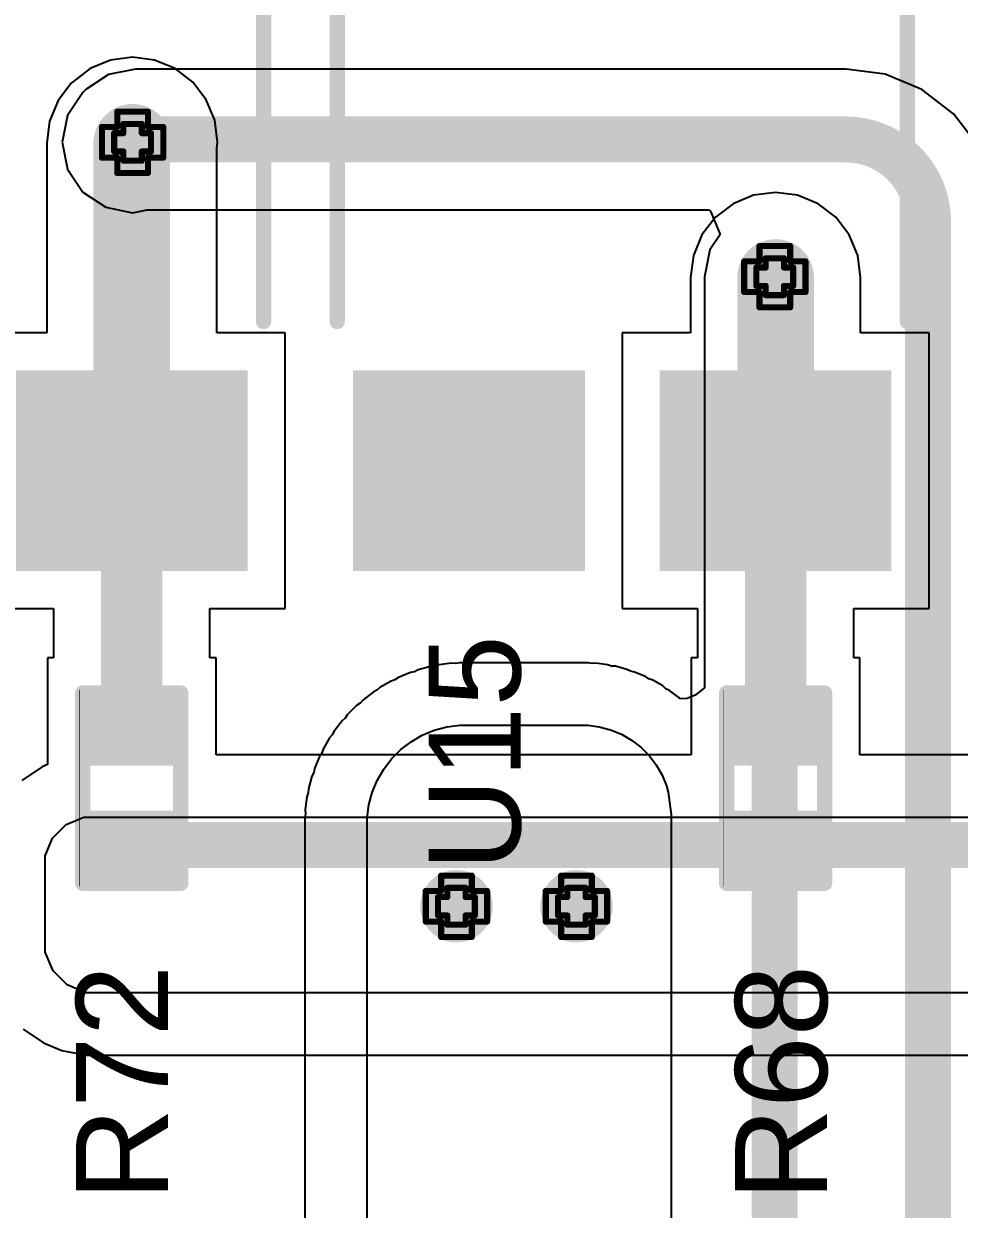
# Model space of a CAD drawing. Header units: inches. Extents: x -3 to 195, y 0 to 199.
# Drawn here: x 0.153 to 0.4581, y 3.4572 to 3.8437 of the extents above; entities that cross this region are included whole.
import ezdxf

# ---------------------------------------------------------------- set-up
doc = ezdxf.new("R2010")
doc.units = ezdxf.units.IN
doc.header["$MEASUREMENT"] = 0
for name, color, linetype in [('Bottom Layer', 5, 'Continuous'), ('Drill Drawing', 1, 'Continuous'), ('Top Layer', 1, 'Continuous'), ('Top Overlay', 2, 'Continuous'), ('Top Paste', 8, 'Continuous'), ('Top Solder', 216, 'Continuous'), ('Via Holes', 16, 'Continuous')]:
    doc.layers.add(name, color=color, linetype=linetype)
doc.styles.add('Arial', font='', dxfattribs={"height": 0.2})
doc.styles.get('Arial').set_extended_font_data('Arial')

# ---------------------------------------------------------------- blocks, each defined once
blk = doc.blocks.new('SFH617A_2X009T_10')
at = {"layer": 'Top Layer'}
blk.add_hatch(color=1, dxfattribs=at).paths.add_polyline_path([(0.15768, 0.08504), (0.21752, 0.08504), (0.21752, 0.01496), (0.15768, 0.01496)])
at = {"layer": 'Top Paste'}
blk.add_hatch(color=8, dxfattribs=at).paths.add_polyline_path([(0.15768, 0.08504), (0.21752, 0.08504), (0.21752, 0.01496), (0.15768, 0.01496)])
at = {"layer": 'Top Solder'}
blk.add_hatch(color=216, dxfattribs=at).paths.add_polyline_path([(0.15492, 0.08779), (0.22028, 0.08779), (0.22028, 0.0122), (0.15492, 0.0122)])
at = {"layer": 'Top Overlay'}
blk.add_lwpolyline([(0.139, 0.093, 0.005, 0.005, 0), (-0.125, 0.093, 0.005, 0.005, 0)], format="xyseb", dxfattribs=at)
blk.add_lwpolyline([(0.13775, 0.093, 0.0025, 0.0025, 1), (0.14025, 0.093, 0.0025, 0.0025, 1)], format="xyseb", close=True, dxfattribs=at)
blk = doc.blocks.new('SFH617A_2X009T_11')
at = {"layer": 'Top Layer'}
for points in [[(0.15768, 0.08504), (0.21752, 0.08504), (0.21752, 0.01496), (0.15768, 0.01496)], [(0.15768, -0.01496), (0.21752, -0.01496), (0.21752, -0.08504), (0.15768, -0.08504)]]:
    blk.add_hatch(color=1, dxfattribs=at).paths.add_polyline_path(points)
at = {"layer": 'Top Paste'}
for points in [[(0.15768, 0.08504), (0.21752, 0.08504), (0.21752, 0.01496), (0.15768, 0.01496)], [(0.15768, -0.01496), (0.21752, -0.01496), (0.21752, -0.08504), (0.15768, -0.08504)]]:
    blk.add_hatch(color=8, dxfattribs=at).paths.add_polyline_path(points)
at = {"layer": 'Top Solder'}
for points in [[(0.15492, 0.08779), (0.22028, 0.08779), (0.22028, 0.0122), (0.15492, 0.0122)], [(0.15492, -0.01221), (0.22028, -0.01221), (0.22028, -0.0878), (0.15492, -0.0878)]]:
    blk.add_hatch(color=216, dxfattribs=at).paths.add_polyline_path(points)
at = {"layer": 'Top Overlay'}
for points in [[(-0.125, 0.093, 0.005, 0.005, 0), (0.139, 0.093, 0.005, 0.005, 0)], [(0.139, -0.093, 0.005, 0.005, 0), (-0.125, -0.093, 0.005, 0.005, 0)]]:
    blk.add_lwpolyline(points, format="xyseb", dxfattribs=at)
for points in [[(0.13775, 0.093, 0.0025, 0.0025, 1), (0.14025, 0.093, 0.0025, 0.0025, 1)], [(0.13775, -0.093, 0.0025, 0.0025, 1), (0.14025, -0.093, 0.0025, 0.0025, 1)]]:
    blk.add_lwpolyline(points, format="xyseb", close=True, dxfattribs=at)
blk = doc.blocks.new('R___0402_42')
at = {"layer": 'Top Layer'}
for points in [[(-0.0275, -0.0125), (-0.0275, 0.0125), (-0.0095, 0.0125), (-0.0095, -0.0125)], [(0.0095, -0.0125), (0.0095, 0.0125), (0.0275, 0.0125), (0.0275, -0.0125)]]:
    blk.add_hatch(color=1, dxfattribs=at).paths.add_polyline_path(points)
at = {"layer": 'Top Paste'}
for points in [[(-0.0275, -0.0125), (-0.0275, 0.0125), (-0.0095, 0.0125), (-0.0095, -0.0125)], [(0.0095, -0.0125), (0.0095, 0.0125), (0.0275, 0.0125), (0.0275, -0.0125)]]:
    blk.add_hatch(color=8, dxfattribs=at).paths.add_polyline_path(points)
at = {"layer": 'Top Solder'}
for points in [[(-0.02967, -0.01467), (-0.02967, 0.01467), (-0.00733, 0.01467), (-0.00733, -0.01467)], [(0.00733, -0.01467), (0.00733, 0.01467), (0.02967, 0.01467), (0.02967, -0.01467)]]:
    blk.add_hatch(color=216, dxfattribs=at).paths.add_polyline_path(points)
at = {"layer": 'Top Overlay'}
for points in [[(-0.031, -0.016, 0.005, 0.005, 0), (-0.031, 0.016, 0.005, 0.005, 0)], [(0.031, 0.016, 0.005, 0.005, 0), (-0.031, 0.016, 0.005, 0.005, 0)], [(0.031, -0.016, 0.005, 0.005, 0), (0.031, 0.016, 0.005, 0.005, 0)], [(0.031, -0.016, 0.005, 0.005, 0), (-0.031, -0.016, 0.005, 0.005, 0)], [(0.032, -0.017, 0.000127, 0.000127, 0), (-0.032, -0.017, 0.000127, 0.000127, 0)]]:
    blk.add_lwpolyline(points, format="xyseb", dxfattribs=at)
for points in [[(-0.03225, 0.016, 0.0025, 0.0025, 1), (-0.02975, 0.016, 0.0025, 0.0025, 1)], [(-0.03225, 0.016, 0.0025, 0.0025, 1), (-0.02975, 0.016, 0.0025, 0.0025, 1)], [(0.02975, 0.016, 0.0025, 0.0025, 1), (0.03225, 0.016, 0.0025, 0.0025, 1)], [(0.02975, 0.016, 0.0025, 0.0025, 1), (0.03225, 0.016, 0.0025, 0.0025, 1)], [(-0.03225, -0.016, 0.0025, 0.0025, 1), (-0.02975, -0.016, 0.0025, 0.0025, 1)], [(-0.03225, -0.016, 0.0025, 0.0025, 1), (-0.02975, -0.016, 0.0025, 0.0025, 1)], [(0.02975, -0.016, 0.0025, 0.0025, 1), (0.03225, -0.016, 0.0025, 0.0025, 1)], [(0.02975, -0.016, 0.0025, 0.0025, 1), (0.03225, -0.016, 0.0025, 0.0025, 1)], [(-0.03203, -0.017, 0.0000635, 0.0000635, 1), (-0.03197, -0.017, 0.0000635, 0.0000635, 1)], [(0.03197, -0.017, 0.0000635, 0.0000635, 1), (0.03203, -0.017, 0.0000635, 0.0000635, 1)]]:
    blk.add_lwpolyline(points, format="xyseb", close=True, dxfattribs=at)
blk = doc.blocks.new('R___0402_44')
at = {"layer": 'Top Layer'}
for points in [[(-0.0275, -0.0125), (-0.0275, 0.0125), (-0.0095, 0.0125), (-0.0095, -0.0125)], [(0.0095, -0.0125), (0.0095, 0.0125), (0.0275, 0.0125), (0.0275, -0.0125)]]:
    blk.add_hatch(color=1, dxfattribs=at).paths.add_polyline_path(points)
at = {"layer": 'Top Paste'}
for points in [[(-0.0275, -0.0125), (-0.0275, 0.0125), (-0.0095, 0.0125), (-0.0095, -0.0125)], [(0.0095, -0.0125), (0.0095, 0.0125), (0.0275, 0.0125), (0.0275, -0.0125)]]:
    blk.add_hatch(color=8, dxfattribs=at).paths.add_polyline_path(points)
at = {"layer": 'Top Solder'}
for points in [[(-0.02967, -0.01467), (-0.02967, 0.01466), (-0.00733, 0.01466), (-0.00733, -0.01467)], [(0.00734, -0.01467), (0.00734, 0.01466), (0.02967, 0.01466), (0.02967, -0.01467)]]:
    blk.add_hatch(color=216, dxfattribs=at).paths.add_polyline_path(points)
at = {"layer": 'Top Overlay'}
for points in [[(0.031, 0.016, 0.005, 0.005, 0), (-0.031, 0.016, 0.005, 0.005, 0)], [(-0.031, -0.016, 0.005, 0.005, 0), (-0.031, 0.016, 0.005, 0.005, 0)], [(0.031, -0.016, 0.005, 0.005, 0), (0.031, 0.016, 0.005, 0.005, 0)], [(0.031, -0.016, 0.005, 0.005, 0), (-0.031, -0.016, 0.005, 0.005, 0)], [(0.032, -0.017, 0.000127, 0.000127, 0), (-0.032, -0.017, 0.000127, 0.000127, 0)]]:
    blk.add_lwpolyline(points, format="xyseb", dxfattribs=at)
for points in [[(-0.03225, 0.016, 0.0025, 0.0025, 1), (-0.02975, 0.016, 0.0025, 0.0025, 1)], [(-0.03225, 0.016, 0.0025, 0.0025, 1), (-0.02975, 0.016, 0.0025, 0.0025, 1)], [(0.02975, 0.016, 0.0025, 0.0025, 1), (0.03225, 0.016, 0.0025, 0.0025, 1)], [(0.02975, 0.016, 0.0025, 0.0025, 1), (0.03225, 0.016, 0.0025, 0.0025, 1)], [(-0.03225, -0.016, 0.0025, 0.0025, 1), (-0.02975, -0.016, 0.0025, 0.0025, 1)], [(-0.03225, -0.016, 0.0025, 0.0025, 1), (-0.02975, -0.016, 0.0025, 0.0025, 1)], [(0.02975, -0.016, 0.0025, 0.0025, 1), (0.03225, -0.016, 0.0025, 0.0025, 1)], [(0.02975, -0.016, 0.0025, 0.0025, 1), (0.03225, -0.016, 0.0025, 0.0025, 1)], [(-0.03203, -0.017, 0.0000635, 0.0000635, 1), (-0.03197, -0.017, 0.0000635, 0.0000635, 1)], [(0.03197, -0.017, 0.0000635, 0.0000635, 1), (0.03203, -0.017, 0.0000635, 0.0000635, 1)]]:
    blk.add_lwpolyline(points, format="xyseb", close=True, dxfattribs=at)

msp = doc.modelspace()

# ---------------------------------------------------------------- hatches: boundary and pattern name
at = {"layer": 'Bottom Layer'}
h = msp.add_hatch(color=5, dxfattribs=at)
edge = h.paths.add_edge_path()
edge.add_arc((0.18847, 3.805), 0.01181, 0, 360)
h = msp.add_hatch(color=5, dxfattribs=at)
edge = h.paths.add_edge_path()
edge.add_arc((0.39794, 3.7612), 0.01181, 0, 360)
h = msp.add_hatch(color=5, dxfattribs=at)
edge = h.paths.add_edge_path()
edge.add_arc((0.2941, 3.556), 0.01181, 0, 360)
h = msp.add_hatch(color=5, dxfattribs=at)
edge = h.paths.add_edge_path()
edge.add_arc((0.33324, 3.556), 0.01181, 0, 360)
at = {"layer": 'Top Layer'}
h = msp.add_hatch(color=1, dxfattribs=at)
edge = h.paths.add_edge_path()
edge.add_arc((0.18847, 3.805), 0.01181, 0, 360)
h = msp.add_hatch(color=1, dxfattribs=at)
edge = h.paths.add_edge_path()
edge.add_arc((0.39794, 3.7612), 0.01181, 0, 360)
h = msp.add_hatch(color=1, dxfattribs=at)
edge = h.paths.add_edge_path()
edge.add_arc((0.2941, 3.556), 0.01181, 0, 360)
h = msp.add_hatch(color=1, dxfattribs=at)
edge = h.paths.add_edge_path()
edge.add_arc((0.33324, 3.556), 0.01181, 0, 360)
at = {"layer": 'Via Holes'}
h = msp.add_hatch(color=7, dxfattribs=at)
edge = h.paths.add_edge_path()
edge.add_arc((0.18847, 3.805), 0.00591, 0, 360)
h = msp.add_hatch(color=7, dxfattribs=at)
edge = h.paths.add_edge_path()
edge.add_arc((0.39794, 3.7612), 0.00591, 0, 360)
h = msp.add_hatch(color=7, dxfattribs=at)
edge = h.paths.add_edge_path()
edge.add_arc((0.2941, 3.556), 0.00591, 0, 360)
h = msp.add_hatch(color=7, dxfattribs=at)
edge = h.paths.add_edge_path()
edge.add_arc((0.33324, 3.556), 0.00591, 0, 360)

# ---------------------------------------------------------------- linework, layer by layer
at = {"layer": 'Bottom Layer'}
for p, q in [((0.18063, 3.82714), (0.17319, 3.82217)), ((0.18941, 3.82889), (0.18063, 3.82714)), ((0.42104, 3.82889), (0.18941, 3.82889)), ((0.42126, 3.82884), (0.42104, 3.82889)), ((0.43394, 3.82717), (0.42126, 3.82884)), ((0.44595, 3.8222), (0.43394, 3.82717)), ((0.17319, 3.82217), (0.17224, 3.82122)), ((0.45627, 3.81428), (0.44595, 3.8222)), ((0.17224, 3.82122), (0.16727, 3.81378)), ((0.46419, 3.80396), (0.45627, 3.81428)), ((0.16727, 3.81378), (0.16552, 3.805)), ((0.16552, 3.805), (0.16727, 3.79622)), ((0.16727, 3.79622), (0.17224, 3.78878)), ((0.17224, 3.78878), (0.17969, 3.78381)), ((0.17969, 3.78381), (0.18847, 3.78206)), ((0.18847, 3.78206), (0.19322, 3.783)), ((0.19322, 3.783), (0.37656, 3.783)), ((0.37656, 3.783), (0.37694, 3.78259)), ((0.37694, 3.78259), (0.3801, 3.775)), ((0.3801, 3.775), (0.37674, 3.76998)), ((0.37674, 3.76998), (0.375, 3.7612)), ((0.375, 3.7612), (0.375, 3.62722)), ((0.2816, 3.63305), (0.2804, 3.63245)), ((0.28569, 3.63414), (0.2816, 3.63305)), ((0.28703, 3.63423), (0.28569, 3.63414)), ((0.28831, 3.63466), (0.28703, 3.63423)), ((0.2925, 3.63522), (0.28831, 3.63466)), ((0.29384, 3.63513), (0.2925, 3.63522)), ((0.29516, 3.63539), (0.29384, 3.63513)), ((0.29728, 3.63539), (0.29516, 3.63539)), ((0.335, 3.63539), (0.29728, 3.63539)), ((0.29728, 3.63539), (0.29728, 3.63539)), ((0.33691, 3.63539), (0.335, 3.63539)), ((0.33823, 3.63513), (0.33691, 3.63539)), ((0.33957, 3.63522), (0.33823, 3.63513)), ((0.34336, 3.63472), (0.33957, 3.63522)), ((0.34463, 3.63429), (0.34336, 3.63472)), ((0.34597, 3.6342), (0.34463, 3.63429)), ((0.34966, 3.63321), (0.34597, 3.6342)), ((0.35087, 3.63261), (0.34966, 3.63321)), ((0.35219, 3.63235), (0.35087, 3.63261)), ((0.27277, 3.62939), (0.26911, 3.62728)), ((0.27405, 3.62982), (0.27277, 3.62939)), ((0.27517, 3.63057), (0.27405, 3.62982)), ((0.27908, 3.63219), (0.27517, 3.63057)), ((0.2804, 3.63245), (0.27908, 3.63219)), ((0.35572, 3.63089), (0.35219, 3.63235)), ((0.35683, 3.63014), (0.35572, 3.63089)), ((0.35811, 3.62971), (0.35683, 3.63014)), ((0.36142, 3.6278), (0.35811, 3.62971)), ((0.26689, 3.62579), (0.26354, 3.62322)), ((0.2681, 3.62639), (0.26689, 3.62579)), ((0.26911, 3.62728), (0.2681, 3.62639)), ((0.36243, 3.62691), (0.36142, 3.6278)), ((0.36363, 3.62632), (0.36243, 3.62691)), ((0.36666, 3.624), (0.36363, 3.62632)), ((0.37191, 3.62479), (0.36939, 3.62374)), ((0.375, 3.62722), (0.37191, 3.62479)), ((0.26153, 3.62146), (0.25854, 3.61847)), ((0.26265, 3.62221), (0.26153, 3.62146)), ((0.26354, 3.62322), (0.26265, 3.62221)), ((0.367, 3.62362), (0.36666, 3.624)), ((0.36939, 3.62374), (0.367, 3.62362)), ((0.25779, 3.61735), (0.25678, 3.61646)), ((0.25854, 3.61847), (0.25779, 3.61735)), ((0.25678, 3.61646), (0.2542, 3.61311)), ((0.28297, 3.61173), (0.28688, 3.61335)), ((0.28688, 3.61335), (0.29097, 3.61445)), ((0.29097, 3.61445), (0.29516, 3.615)), ((0.29516, 3.615), (0.29728, 3.615)), ((0.29728, 3.615), (0.29728, 3.615)), ((0.29728, 3.615), (0.335, 3.615)), ((0.335, 3.615), (0.33691, 3.615)), ((0.33691, 3.615), (0.3407, 3.6145)), ((0.3407, 3.6145), (0.34438, 3.61351)), ((0.34438, 3.61351), (0.34791, 3.61205)), ((0.25272, 3.61089), (0.25061, 3.60722)), ((0.25361, 3.6119), (0.25272, 3.61089)), ((0.2542, 3.61311), (0.25361, 3.6119)), ((0.27595, 3.60704), (0.27931, 3.60962)), ((0.27931, 3.60962), (0.28297, 3.61173)), ((0.34791, 3.61205), (0.35122, 3.61014)), ((0.35122, 3.61014), (0.35425, 3.60782)), ((0.25017, 3.60595), (0.24943, 3.60483)), ((0.25061, 3.60722), (0.25017, 3.60595)), ((0.27296, 3.60405), (0.27595, 3.60704)), ((0.35425, 3.60782), (0.35695, 3.60512)), ((0.24943, 3.60483), (0.24781, 3.60092)), ((0.27038, 3.60069), (0.27296, 3.60405)), ((0.35695, 3.60512), (0.35928, 3.60209)), ((0.35928, 3.60209), (0.36118, 3.59878)), ((0.24695, 3.5984), (0.24585, 3.59431)), ((0.24754, 3.5996), (0.24695, 3.5984)), ((0.24781, 3.60092), (0.24754, 3.5996)), ((0.26827, 3.59703), (0.27038, 3.60069)), ((0.36118, 3.59878), (0.36265, 3.59525)), ((0.24585, 3.59431), (0.24577, 3.59297)), ((0.26665, 3.59312), (0.26827, 3.59703)), ((0.36265, 3.59525), (0.36319, 3.59321)), ((0.24533, 3.59169), (0.24478, 3.5875)), ((0.24577, 3.59297), (0.24533, 3.59169)), ((0.26555, 3.58903), (0.26665, 3.59312)), ((0.36319, 3.59321), (0.36413, 3.58587)), ((0.24487, 3.58616), (0.24461, 3.58484)), ((0.24478, 3.5875), (0.24487, 3.58616)), ((0.265, 3.58484), (0.26555, 3.58903)), ((0.24461, 3.58484), (0.24461, 3.5)), ((0.265, 3.5), (0.265, 3.58484)), ((0.36413, 3.58587), (0.36413, 3.58587)), ((0.36413, 3.58587), (0.36413, 3.58587)), ((0.36413, 3.58587), (0.36413, 3.58587)), ((0.36413, 3.58587), (0.36413, 2.15534)), ((0.24461, 3.5), (0.24461, 3.357)), ((0.265, 3.357), (0.265, 3.5))]:
    msp.add_line(p, q, dxfattribs=at)
for points in [[(0.18847, 3.805, 0.015, 0.015, 0), (0.18941, 3.80595, 0.015, 0.015, 0)], [(0.18941, 3.80595, 0.015, 0.015, 0), (0.42104, 3.80595, 0.015, 0.015, 0)], [(0.42104, 3.80595, 0.015, 0.015, -0.414214), (0.44794, 3.77905, 0.015, 0.015, 0)], [(0.44794, 3.029, 0.015, 0.015, 0), (0.44794, 3.77905, 0.015, 0.015, 0)], [(0.39794, 2.9688, 0.015, 0.015, 0), (0.39794, 3.7612, 0.015, 0.015, 0)]]:
    msp.add_lwpolyline(points, format="xyseb", dxfattribs=at)
for points in [[(0.18472, 3.805, 0.0075, 0.0075, 1), (0.19222, 3.805, 0.0075, 0.0075, 1)], [(0.18566, 3.80595, 0.0075, 0.0075, 1), (0.19316, 3.80595, 0.0075, 0.0075, 1)], [(0.18566, 3.80595, 0.0075, 0.0075, 1), (0.19316, 3.80595, 0.0075, 0.0075, 1)], [(0.41729, 3.80595, 0.0075, 0.0075, 1), (0.42479, 3.80595, 0.0075, 0.0075, 1)], [(0.41729, 3.80595, 0.0075, 0.0075, 1), (0.42479, 3.80595, 0.0075, 0.0075, 1)], [(0.44419, 3.77905, 0.0075, 0.0075, 1), (0.45169, 3.77905, 0.0075, 0.0075, 1)], [(0.44419, 3.77905, 0.0075, 0.0075, 1), (0.45169, 3.77905, 0.0075, 0.0075, 1)], [(0.39419, 3.7612, 0.0075, 0.0075, 1), (0.40169, 3.7612, 0.0075, 0.0075, 1)]]:
    msp.add_lwpolyline(points, format="xyseb", close=True, dxfattribs=at)
at = {"layer": 'Drill Drawing'}
for points in [[(0.18347, 3.81, 0.002, 0.002, 0), (0.18347, 3.815, 0.002, 0.002, 0)], [(0.18347, 3.815, 0.002, 0.002, 0), (0.19347, 3.815, 0.002, 0.002, 0)], [(0.19347, 3.81, 0.002, 0.002, 0), (0.19347, 3.815, 0.002, 0.002, 0)], [(0.17847, 3.8, 0.002, 0.002, 0), (0.17847, 3.81, 0.002, 0.002, 0)], [(0.17847, 3.81, 0.002, 0.002, 0), (0.18347, 3.81, 0.002, 0.002, 0)], [(0.18547, 3.808, 0.002, 0.002, 0), (0.18547, 3.811, 0.002, 0.002, 0)], [(0.18547, 3.811, 0.002, 0.002, 0), (0.19147, 3.811, 0.002, 0.002, 0)], [(0.19147, 3.808, 0.002, 0.002, 0), (0.19147, 3.811, 0.002, 0.002, 0)], [(0.19347, 3.81, 0.002, 0.002, 0), (0.19847, 3.81, 0.002, 0.002, 0)], [(0.19847, 3.8, 0.002, 0.002, 0), (0.19847, 3.81, 0.002, 0.002, 0)], [(0.18247, 3.802, 0.002, 0.002, 0), (0.18247, 3.808, 0.002, 0.002, 0)], [(0.18247, 3.808, 0.002, 0.002, 0), (0.18547, 3.808, 0.002, 0.002, 0)], [(0.19147, 3.808, 0.002, 0.002, 0), (0.19447, 3.808, 0.002, 0.002, 0)], [(0.19447, 3.802, 0.002, 0.002, 0), (0.19447, 3.808, 0.002, 0.002, 0)], [(0.18247, 3.802, 0.002, 0.002, 0), (0.18547, 3.802, 0.002, 0.002, 0)], [(0.18547, 3.799, 0.002, 0.002, 0), (0.18547, 3.802, 0.002, 0.002, 0)], [(0.19147, 3.802, 0.002, 0.002, 0), (0.19447, 3.802, 0.002, 0.002, 0)], [(0.19147, 3.799, 0.002, 0.002, 0), (0.19147, 3.802, 0.002, 0.002, 0)], [(0.17847, 3.8, 0.002, 0.002, 0), (0.18347, 3.8, 0.002, 0.002, 0)], [(0.18347, 3.795, 0.002, 0.002, 0), (0.18347, 3.8, 0.002, 0.002, 0)], [(0.18547, 3.799, 0.002, 0.002, 0), (0.19147, 3.799, 0.002, 0.002, 0)], [(0.19347, 3.8, 0.002, 0.002, 0), (0.19847, 3.8, 0.002, 0.002, 0)], [(0.19347, 3.795, 0.002, 0.002, 0), (0.19347, 3.8, 0.002, 0.002, 0)], [(0.18347, 3.795, 0.002, 0.002, 0), (0.19347, 3.795, 0.002, 0.002, 0)], [(0.39294, 3.7662, 0.002, 0.002, 0), (0.39294, 3.7712, 0.002, 0.002, 0)], [(0.39294, 3.7712, 0.002, 0.002, 0), (0.40294, 3.7712, 0.002, 0.002, 0)], [(0.40294, 3.7662, 0.002, 0.002, 0), (0.40294, 3.7712, 0.002, 0.002, 0)], [(0.39494, 3.7642, 0.002, 0.002, 0), (0.39494, 3.7672, 0.002, 0.002, 0)], [(0.39494, 3.7672, 0.002, 0.002, 0), (0.40094, 3.7672, 0.002, 0.002, 0)], [(0.40094, 3.7642, 0.002, 0.002, 0), (0.40094, 3.7672, 0.002, 0.002, 0)], [(0.38794, 3.7562, 0.002, 0.002, 0), (0.38794, 3.7662, 0.002, 0.002, 0)], [(0.38794, 3.7662, 0.002, 0.002, 0), (0.39294, 3.7662, 0.002, 0.002, 0)], [(0.39194, 3.7582, 0.002, 0.002, 0), (0.39194, 3.7642, 0.002, 0.002, 0)], [(0.39194, 3.7642, 0.002, 0.002, 0), (0.39494, 3.7642, 0.002, 0.002, 0)], [(0.40094, 3.7642, 0.002, 0.002, 0), (0.40394, 3.7642, 0.002, 0.002, 0)], [(0.40294, 3.7662, 0.002, 0.002, 0), (0.40794, 3.7662, 0.002, 0.002, 0)], [(0.40394, 3.7582, 0.002, 0.002, 0), (0.40394, 3.7642, 0.002, 0.002, 0)], [(0.40794, 3.7562, 0.002, 0.002, 0), (0.40794, 3.7662, 0.002, 0.002, 0)], [(0.38794, 3.7562, 0.002, 0.002, 0), (0.39294, 3.7562, 0.002, 0.002, 0)], [(0.39194, 3.7582, 0.002, 0.002, 0), (0.39494, 3.7582, 0.002, 0.002, 0)], [(0.39294, 3.7512, 0.002, 0.002, 0), (0.39294, 3.7562, 0.002, 0.002, 0)], [(0.39494, 3.7552, 0.002, 0.002, 0), (0.39494, 3.7582, 0.002, 0.002, 0)], [(0.39494, 3.7552, 0.002, 0.002, 0), (0.40094, 3.7552, 0.002, 0.002, 0)], [(0.40094, 3.7582, 0.002, 0.002, 0), (0.40394, 3.7582, 0.002, 0.002, 0)], [(0.40094, 3.7552, 0.002, 0.002, 0), (0.40094, 3.7582, 0.002, 0.002, 0)], [(0.40294, 3.7562, 0.002, 0.002, 0), (0.40794, 3.7562, 0.002, 0.002, 0)], [(0.40294, 3.7512, 0.002, 0.002, 0), (0.40294, 3.7562, 0.002, 0.002, 0)], [(0.39294, 3.7512, 0.002, 0.002, 0), (0.40294, 3.7512, 0.002, 0.002, 0)], [(0.2891, 3.561, 0.002, 0.002, 0), (0.2891, 3.566, 0.002, 0.002, 0)], [(0.2891, 3.566, 0.002, 0.002, 0), (0.2991, 3.566, 0.002, 0.002, 0)], [(0.2991, 3.561, 0.002, 0.002, 0), (0.2991, 3.566, 0.002, 0.002, 0)], [(0.32824, 3.561, 0.002, 0.002, 0), (0.32824, 3.566, 0.002, 0.002, 0)], [(0.32824, 3.566, 0.002, 0.002, 0), (0.33824, 3.566, 0.002, 0.002, 0)], [(0.33824, 3.561, 0.002, 0.002, 0), (0.33824, 3.566, 0.002, 0.002, 0)], [(0.2911, 3.559, 0.002, 0.002, 0), (0.2911, 3.562, 0.002, 0.002, 0)], [(0.2911, 3.562, 0.002, 0.002, 0), (0.2971, 3.562, 0.002, 0.002, 0)], [(0.2971, 3.559, 0.002, 0.002, 0), (0.2971, 3.562, 0.002, 0.002, 0)], [(0.33024, 3.559, 0.002, 0.002, 0), (0.33024, 3.562, 0.002, 0.002, 0)], [(0.33024, 3.562, 0.002, 0.002, 0), (0.33624, 3.562, 0.002, 0.002, 0)], [(0.33624, 3.559, 0.002, 0.002, 0), (0.33624, 3.562, 0.002, 0.002, 0)], [(0.2841, 3.551, 0.002, 0.002, 0), (0.2841, 3.561, 0.002, 0.002, 0)], [(0.2841, 3.561, 0.002, 0.002, 0), (0.2891, 3.561, 0.002, 0.002, 0)], [(0.2881, 3.553, 0.002, 0.002, 0), (0.2881, 3.559, 0.002, 0.002, 0)], [(0.2881, 3.559, 0.002, 0.002, 0), (0.2911, 3.559, 0.002, 0.002, 0)], [(0.2971, 3.559, 0.002, 0.002, 0), (0.3001, 3.559, 0.002, 0.002, 0)], [(0.2991, 3.561, 0.002, 0.002, 0), (0.3041, 3.561, 0.002, 0.002, 0)], [(0.3001, 3.553, 0.002, 0.002, 0), (0.3001, 3.559, 0.002, 0.002, 0)], [(0.3041, 3.551, 0.002, 0.002, 0), (0.3041, 3.561, 0.002, 0.002, 0)], [(0.32324, 3.551, 0.002, 0.002, 0), (0.32324, 3.561, 0.002, 0.002, 0)], [(0.32324, 3.561, 0.002, 0.002, 0), (0.32824, 3.561, 0.002, 0.002, 0)], [(0.32724, 3.553, 0.002, 0.002, 0), (0.32724, 3.559, 0.002, 0.002, 0)], [(0.32724, 3.559, 0.002, 0.002, 0), (0.33024, 3.559, 0.002, 0.002, 0)], [(0.33624, 3.559, 0.002, 0.002, 0), (0.33924, 3.559, 0.002, 0.002, 0)], [(0.33824, 3.561, 0.002, 0.002, 0), (0.34324, 3.561, 0.002, 0.002, 0)], [(0.33924, 3.553, 0.002, 0.002, 0), (0.33924, 3.559, 0.002, 0.002, 0)], [(0.34324, 3.551, 0.002, 0.002, 0), (0.34324, 3.561, 0.002, 0.002, 0)], [(0.2841, 3.551, 0.002, 0.002, 0), (0.2891, 3.551, 0.002, 0.002, 0)], [(0.2881, 3.553, 0.002, 0.002, 0), (0.2911, 3.553, 0.002, 0.002, 0)], [(0.2891, 3.546, 0.002, 0.002, 0), (0.2891, 3.551, 0.002, 0.002, 0)], [(0.2911, 3.55, 0.002, 0.002, 0), (0.2911, 3.553, 0.002, 0.002, 0)], [(0.2971, 3.553, 0.002, 0.002, 0), (0.3001, 3.553, 0.002, 0.002, 0)], [(0.2971, 3.55, 0.002, 0.002, 0), (0.2971, 3.553, 0.002, 0.002, 0)], [(0.2991, 3.551, 0.002, 0.002, 0), (0.3041, 3.551, 0.002, 0.002, 0)], [(0.2991, 3.546, 0.002, 0.002, 0), (0.2991, 3.551, 0.002, 0.002, 0)], [(0.32324, 3.551, 0.002, 0.002, 0), (0.32824, 3.551, 0.002, 0.002, 0)], [(0.32724, 3.553, 0.002, 0.002, 0), (0.33024, 3.553, 0.002, 0.002, 0)], [(0.32824, 3.546, 0.002, 0.002, 0), (0.32824, 3.551, 0.002, 0.002, 0)], [(0.33024, 3.55, 0.002, 0.002, 0), (0.33024, 3.553, 0.002, 0.002, 0)], [(0.33624, 3.553, 0.002, 0.002, 0), (0.33924, 3.553, 0.002, 0.002, 0)], [(0.33624, 3.55, 0.002, 0.002, 0), (0.33624, 3.553, 0.002, 0.002, 0)], [(0.33824, 3.551, 0.002, 0.002, 0), (0.34324, 3.551, 0.002, 0.002, 0)], [(0.33824, 3.546, 0.002, 0.002, 0), (0.33824, 3.551, 0.002, 0.002, 0)], [(0.2911, 3.55, 0.002, 0.002, 0), (0.2971, 3.55, 0.002, 0.002, 0)], [(0.33024, 3.55, 0.002, 0.002, 0), (0.33624, 3.55, 0.002, 0.002, 0)], [(0.2891, 3.546, 0.002, 0.002, 0), (0.2991, 3.546, 0.002, 0.002, 0)], [(0.32824, 3.546, 0.002, 0.002, 0), (0.33824, 3.546, 0.002, 0.002, 0)]]:
    msp.add_lwpolyline(points, format="xyseb", dxfattribs=at)
for points in [[(0.18297, 3.815, 0.001, 0.001, 1), (0.18397, 3.815, 0.001, 0.001, 1)], [(0.18297, 3.815, 0.001, 0.001, 1), (0.18397, 3.815, 0.001, 0.001, 1)], [(0.19297, 3.815, 0.001, 0.001, 1), (0.19397, 3.815, 0.001, 0.001, 1)], [(0.19297, 3.815, 0.001, 0.001, 1), (0.19397, 3.815, 0.001, 0.001, 1)], [(0.17797, 3.81, 0.001, 0.001, 1), (0.17897, 3.81, 0.001, 0.001, 1)], [(0.17797, 3.81, 0.001, 0.001, 1), (0.17897, 3.81, 0.001, 0.001, 1)], [(0.18297, 3.81, 0.001, 0.001, 1), (0.18397, 3.81, 0.001, 0.001, 1)], [(0.18297, 3.81, 0.001, 0.001, 1), (0.18397, 3.81, 0.001, 0.001, 1)], [(0.18497, 3.811, 0.001, 0.001, 1), (0.18597, 3.811, 0.001, 0.001, 1)], [(0.18497, 3.811, 0.001, 0.001, 1), (0.18597, 3.811, 0.001, 0.001, 1)], [(0.19097, 3.811, 0.001, 0.001, 1), (0.19197, 3.811, 0.001, 0.001, 1)], [(0.19097, 3.811, 0.001, 0.001, 1), (0.19197, 3.811, 0.001, 0.001, 1)], [(0.19297, 3.81, 0.001, 0.001, 1), (0.19397, 3.81, 0.001, 0.001, 1)], [(0.19297, 3.81, 0.001, 0.001, 1), (0.19397, 3.81, 0.001, 0.001, 1)], [(0.19797, 3.81, 0.001, 0.001, 1), (0.19897, 3.81, 0.001, 0.001, 1)], [(0.19797, 3.81, 0.001, 0.001, 1), (0.19897, 3.81, 0.001, 0.001, 1)], [(0.18197, 3.808, 0.001, 0.001, 1), (0.18297, 3.808, 0.001, 0.001, 1)], [(0.18197, 3.808, 0.001, 0.001, 1), (0.18297, 3.808, 0.001, 0.001, 1)], [(0.18497, 3.808, 0.001, 0.001, 1), (0.18597, 3.808, 0.001, 0.001, 1)], [(0.18497, 3.808, 0.001, 0.001, 1), (0.18597, 3.808, 0.001, 0.001, 1)], [(0.19097, 3.808, 0.001, 0.001, 1), (0.19197, 3.808, 0.001, 0.001, 1)], [(0.19097, 3.808, 0.001, 0.001, 1), (0.19197, 3.808, 0.001, 0.001, 1)], [(0.19397, 3.808, 0.001, 0.001, 1), (0.19497, 3.808, 0.001, 0.001, 1)], [(0.19397, 3.808, 0.001, 0.001, 1), (0.19497, 3.808, 0.001, 0.001, 1)], [(0.18197, 3.802, 0.001, 0.001, 1), (0.18297, 3.802, 0.001, 0.001, 1)], [(0.18197, 3.802, 0.001, 0.001, 1), (0.18297, 3.802, 0.001, 0.001, 1)], [(0.18497, 3.802, 0.001, 0.001, 1), (0.18597, 3.802, 0.001, 0.001, 1)], [(0.18497, 3.802, 0.001, 0.001, 1), (0.18597, 3.802, 0.001, 0.001, 1)], [(0.19097, 3.802, 0.001, 0.001, 1), (0.19197, 3.802, 0.001, 0.001, 1)], [(0.19097, 3.802, 0.001, 0.001, 1), (0.19197, 3.802, 0.001, 0.001, 1)], [(0.19397, 3.802, 0.001, 0.001, 1), (0.19497, 3.802, 0.001, 0.001, 1)], [(0.19397, 3.802, 0.001, 0.001, 1), (0.19497, 3.802, 0.001, 0.001, 1)], [(0.17797, 3.8, 0.001, 0.001, 1), (0.17897, 3.8, 0.001, 0.001, 1)], [(0.17797, 3.8, 0.001, 0.001, 1), (0.17897, 3.8, 0.001, 0.001, 1)], [(0.18297, 3.8, 0.001, 0.001, 1), (0.18397, 3.8, 0.001, 0.001, 1)], [(0.18297, 3.8, 0.001, 0.001, 1), (0.18397, 3.8, 0.001, 0.001, 1)], [(0.18497, 3.799, 0.001, 0.001, 1), (0.18597, 3.799, 0.001, 0.001, 1)], [(0.18497, 3.799, 0.001, 0.001, 1), (0.18597, 3.799, 0.001, 0.001, 1)], [(0.19097, 3.799, 0.001, 0.001, 1), (0.19197, 3.799, 0.001, 0.001, 1)], [(0.19097, 3.799, 0.001, 0.001, 1), (0.19197, 3.799, 0.001, 0.001, 1)], [(0.19297, 3.8, 0.001, 0.001, 1), (0.19397, 3.8, 0.001, 0.001, 1)], [(0.19297, 3.8, 0.001, 0.001, 1), (0.19397, 3.8, 0.001, 0.001, 1)], [(0.19797, 3.8, 0.001, 0.001, 1), (0.19897, 3.8, 0.001, 0.001, 1)], [(0.19797, 3.8, 0.001, 0.001, 1), (0.19897, 3.8, 0.001, 0.001, 1)], [(0.18297, 3.795, 0.001, 0.001, 1), (0.18397, 3.795, 0.001, 0.001, 1)], [(0.18297, 3.795, 0.001, 0.001, 1), (0.18397, 3.795, 0.001, 0.001, 1)], [(0.19297, 3.795, 0.001, 0.001, 1), (0.19397, 3.795, 0.001, 0.001, 1)], [(0.19297, 3.795, 0.001, 0.001, 1), (0.19397, 3.795, 0.001, 0.001, 1)], [(0.39244, 3.7712, 0.001, 0.001, 1), (0.39344, 3.7712, 0.001, 0.001, 1)], [(0.39244, 3.7712, 0.001, 0.001, 1), (0.39344, 3.7712, 0.001, 0.001, 1)], [(0.40244, 3.7712, 0.001, 0.001, 1), (0.40344, 3.7712, 0.001, 0.001, 1)], [(0.40244, 3.7712, 0.001, 0.001, 1), (0.40344, 3.7712, 0.001, 0.001, 1)], [(0.39444, 3.7672, 0.001, 0.001, 1), (0.39544, 3.7672, 0.001, 0.001, 1)], [(0.39444, 3.7672, 0.001, 0.001, 1), (0.39544, 3.7672, 0.001, 0.001, 1)], [(0.40044, 3.7672, 0.001, 0.001, 1), (0.40144, 3.7672, 0.001, 0.001, 1)], [(0.40044, 3.7672, 0.001, 0.001, 1), (0.40144, 3.7672, 0.001, 0.001, 1)], [(0.38744, 3.7662, 0.001, 0.001, 1), (0.38844, 3.7662, 0.001, 0.001, 1)], [(0.38744, 3.7662, 0.001, 0.001, 1), (0.38844, 3.7662, 0.001, 0.001, 1)], [(0.39144, 3.7642, 0.001, 0.001, 1), (0.39244, 3.7642, 0.001, 0.001, 1)], [(0.39144, 3.7642, 0.001, 0.001, 1), (0.39244, 3.7642, 0.001, 0.001, 1)], [(0.39244, 3.7662, 0.001, 0.001, 1), (0.39344, 3.7662, 0.001, 0.001, 1)], [(0.39244, 3.7662, 0.001, 0.001, 1), (0.39344, 3.7662, 0.001, 0.001, 1)], [(0.39444, 3.7642, 0.001, 0.001, 1), (0.39544, 3.7642, 0.001, 0.001, 1)], [(0.39444, 3.7642, 0.001, 0.001, 1), (0.39544, 3.7642, 0.001, 0.001, 1)], [(0.40044, 3.7642, 0.001, 0.001, 1), (0.40144, 3.7642, 0.001, 0.001, 1)], [(0.40044, 3.7642, 0.001, 0.001, 1), (0.40144, 3.7642, 0.001, 0.001, 1)], [(0.40244, 3.7662, 0.001, 0.001, 1), (0.40344, 3.7662, 0.001, 0.001, 1)], [(0.40244, 3.7662, 0.001, 0.001, 1), (0.40344, 3.7662, 0.001, 0.001, 1)], [(0.40344, 3.7642, 0.001, 0.001, 1), (0.40444, 3.7642, 0.001, 0.001, 1)], [(0.40344, 3.7642, 0.001, 0.001, 1), (0.40444, 3.7642, 0.001, 0.001, 1)], [(0.40744, 3.7662, 0.001, 0.001, 1), (0.40844, 3.7662, 0.001, 0.001, 1)], [(0.40744, 3.7662, 0.001, 0.001, 1), (0.40844, 3.7662, 0.001, 0.001, 1)], [(0.38744, 3.7562, 0.001, 0.001, 1), (0.38844, 3.7562, 0.001, 0.001, 1)], [(0.38744, 3.7562, 0.001, 0.001, 1), (0.38844, 3.7562, 0.001, 0.001, 1)], [(0.39144, 3.7582, 0.001, 0.001, 1), (0.39244, 3.7582, 0.001, 0.001, 1)], [(0.39144, 3.7582, 0.001, 0.001, 1), (0.39244, 3.7582, 0.001, 0.001, 1)], [(0.39244, 3.7562, 0.001, 0.001, 1), (0.39344, 3.7562, 0.001, 0.001, 1)], [(0.39244, 3.7562, 0.001, 0.001, 1), (0.39344, 3.7562, 0.001, 0.001, 1)], [(0.39444, 3.7582, 0.001, 0.001, 1), (0.39544, 3.7582, 0.001, 0.001, 1)], [(0.39444, 3.7582, 0.001, 0.001, 1), (0.39544, 3.7582, 0.001, 0.001, 1)], [(0.39444, 3.7552, 0.001, 0.001, 1), (0.39544, 3.7552, 0.001, 0.001, 1)], [(0.39444, 3.7552, 0.001, 0.001, 1), (0.39544, 3.7552, 0.001, 0.001, 1)], [(0.40044, 3.7582, 0.001, 0.001, 1), (0.40144, 3.7582, 0.001, 0.001, 1)], [(0.40044, 3.7582, 0.001, 0.001, 1), (0.40144, 3.7582, 0.001, 0.001, 1)], [(0.40044, 3.7552, 0.001, 0.001, 1), (0.40144, 3.7552, 0.001, 0.001, 1)], [(0.40044, 3.7552, 0.001, 0.001, 1), (0.40144, 3.7552, 0.001, 0.001, 1)], [(0.40244, 3.7562, 0.001, 0.001, 1), (0.40344, 3.7562, 0.001, 0.001, 1)], [(0.40244, 3.7562, 0.001, 0.001, 1), (0.40344, 3.7562, 0.001, 0.001, 1)], [(0.40344, 3.7582, 0.001, 0.001, 1), (0.40444, 3.7582, 0.001, 0.001, 1)], [(0.40344, 3.7582, 0.001, 0.001, 1), (0.40444, 3.7582, 0.001, 0.001, 1)], [(0.40744, 3.7562, 0.001, 0.001, 1), (0.40844, 3.7562, 0.001, 0.001, 1)], [(0.40744, 3.7562, 0.001, 0.001, 1), (0.40844, 3.7562, 0.001, 0.001, 1)], [(0.39244, 3.7512, 0.001, 0.001, 1), (0.39344, 3.7512, 0.001, 0.001, 1)], [(0.39244, 3.7512, 0.001, 0.001, 1), (0.39344, 3.7512, 0.001, 0.001, 1)], [(0.40244, 3.7512, 0.001, 0.001, 1), (0.40344, 3.7512, 0.001, 0.001, 1)], [(0.40244, 3.7512, 0.001, 0.001, 1), (0.40344, 3.7512, 0.001, 0.001, 1)], [(0.2886, 3.566, 0.001, 0.001, 1), (0.2896, 3.566, 0.001, 0.001, 1)], [(0.2886, 3.566, 0.001, 0.001, 1), (0.2896, 3.566, 0.001, 0.001, 1)], [(0.2986, 3.566, 0.001, 0.001, 1), (0.2996, 3.566, 0.001, 0.001, 1)], [(0.2986, 3.566, 0.001, 0.001, 1), (0.2996, 3.566, 0.001, 0.001, 1)], [(0.32774, 3.566, 0.001, 0.001, 1), (0.32874, 3.566, 0.001, 0.001, 1)], [(0.32774, 3.566, 0.001, 0.001, 1), (0.32874, 3.566, 0.001, 0.001, 1)], [(0.33774, 3.566, 0.001, 0.001, 1), (0.33874, 3.566, 0.001, 0.001, 1)], [(0.33774, 3.566, 0.001, 0.001, 1), (0.33874, 3.566, 0.001, 0.001, 1)], [(0.2906, 3.562, 0.001, 0.001, 1), (0.2916, 3.562, 0.001, 0.001, 1)], [(0.2906, 3.562, 0.001, 0.001, 1), (0.2916, 3.562, 0.001, 0.001, 1)], [(0.2966, 3.562, 0.001, 0.001, 1), (0.2976, 3.562, 0.001, 0.001, 1)], [(0.2966, 3.562, 0.001, 0.001, 1), (0.2976, 3.562, 0.001, 0.001, 1)], [(0.32974, 3.562, 0.001, 0.001, 1), (0.33074, 3.562, 0.001, 0.001, 1)], [(0.32974, 3.562, 0.001, 0.001, 1), (0.33074, 3.562, 0.001, 0.001, 1)], [(0.33574, 3.562, 0.001, 0.001, 1), (0.33674, 3.562, 0.001, 0.001, 1)], [(0.33574, 3.562, 0.001, 0.001, 1), (0.33674, 3.562, 0.001, 0.001, 1)], [(0.2836, 3.561, 0.001, 0.001, 1), (0.2846, 3.561, 0.001, 0.001, 1)], [(0.2836, 3.561, 0.001, 0.001, 1), (0.2846, 3.561, 0.001, 0.001, 1)], [(0.2876, 3.559, 0.001, 0.001, 1), (0.2886, 3.559, 0.001, 0.001, 1)], [(0.2876, 3.559, 0.001, 0.001, 1), (0.2886, 3.559, 0.001, 0.001, 1)], [(0.2886, 3.561, 0.001, 0.001, 1), (0.2896, 3.561, 0.001, 0.001, 1)], [(0.2886, 3.561, 0.001, 0.001, 1), (0.2896, 3.561, 0.001, 0.001, 1)], [(0.2906, 3.559, 0.001, 0.001, 1), (0.2916, 3.559, 0.001, 0.001, 1)], [(0.2906, 3.559, 0.001, 0.001, 1), (0.2916, 3.559, 0.001, 0.001, 1)], [(0.2966, 3.559, 0.001, 0.001, 1), (0.2976, 3.559, 0.001, 0.001, 1)], [(0.2966, 3.559, 0.001, 0.001, 1), (0.2976, 3.559, 0.001, 0.001, 1)], [(0.2986, 3.561, 0.001, 0.001, 1), (0.2996, 3.561, 0.001, 0.001, 1)], [(0.2986, 3.561, 0.001, 0.001, 1), (0.2996, 3.561, 0.001, 0.001, 1)], [(0.2996, 3.559, 0.001, 0.001, 1), (0.3006, 3.559, 0.001, 0.001, 1)], [(0.2996, 3.559, 0.001, 0.001, 1), (0.3006, 3.559, 0.001, 0.001, 1)], [(0.3036, 3.561, 0.001, 0.001, 1), (0.3046, 3.561, 0.001, 0.001, 1)], [(0.3036, 3.561, 0.001, 0.001, 1), (0.3046, 3.561, 0.001, 0.001, 1)], [(0.32274, 3.561, 0.001, 0.001, 1), (0.32374, 3.561, 0.001, 0.001, 1)], [(0.32274, 3.561, 0.001, 0.001, 1), (0.32374, 3.561, 0.001, 0.001, 1)], [(0.32674, 3.559, 0.001, 0.001, 1), (0.32774, 3.559, 0.001, 0.001, 1)], [(0.32674, 3.559, 0.001, 0.001, 1), (0.32774, 3.559, 0.001, 0.001, 1)], [(0.32774, 3.561, 0.001, 0.001, 1), (0.32874, 3.561, 0.001, 0.001, 1)], [(0.32774, 3.561, 0.001, 0.001, 1), (0.32874, 3.561, 0.001, 0.001, 1)], [(0.32974, 3.559, 0.001, 0.001, 1), (0.33074, 3.559, 0.001, 0.001, 1)], [(0.32974, 3.559, 0.001, 0.001, 1), (0.33074, 3.559, 0.001, 0.001, 1)], [(0.33574, 3.559, 0.001, 0.001, 1), (0.33674, 3.559, 0.001, 0.001, 1)], [(0.33574, 3.559, 0.001, 0.001, 1), (0.33674, 3.559, 0.001, 0.001, 1)], [(0.33774, 3.561, 0.001, 0.001, 1), (0.33874, 3.561, 0.001, 0.001, 1)], [(0.33774, 3.561, 0.001, 0.001, 1), (0.33874, 3.561, 0.001, 0.001, 1)], [(0.33874, 3.559, 0.001, 0.001, 1), (0.33974, 3.559, 0.001, 0.001, 1)], [(0.33874, 3.559, 0.001, 0.001, 1), (0.33974, 3.559, 0.001, 0.001, 1)], [(0.34274, 3.561, 0.001, 0.001, 1), (0.34374, 3.561, 0.001, 0.001, 1)], [(0.34274, 3.561, 0.001, 0.001, 1), (0.34374, 3.561, 0.001, 0.001, 1)], [(0.2836, 3.551, 0.001, 0.001, 1), (0.2846, 3.551, 0.001, 0.001, 1)], [(0.2836, 3.551, 0.001, 0.001, 1), (0.2846, 3.551, 0.001, 0.001, 1)], [(0.2876, 3.553, 0.001, 0.001, 1), (0.2886, 3.553, 0.001, 0.001, 1)], [(0.2876, 3.553, 0.001, 0.001, 1), (0.2886, 3.553, 0.001, 0.001, 1)], [(0.2886, 3.551, 0.001, 0.001, 1), (0.2896, 3.551, 0.001, 0.001, 1)], [(0.2886, 3.551, 0.001, 0.001, 1), (0.2896, 3.551, 0.001, 0.001, 1)], [(0.2906, 3.553, 0.001, 0.001, 1), (0.2916, 3.553, 0.001, 0.001, 1)], [(0.2906, 3.553, 0.001, 0.001, 1), (0.2916, 3.553, 0.001, 0.001, 1)], [(0.2966, 3.553, 0.001, 0.001, 1), (0.2976, 3.553, 0.001, 0.001, 1)], [(0.2966, 3.553, 0.001, 0.001, 1), (0.2976, 3.553, 0.001, 0.001, 1)], [(0.2986, 3.551, 0.001, 0.001, 1), (0.2996, 3.551, 0.001, 0.001, 1)], [(0.2986, 3.551, 0.001, 0.001, 1), (0.2996, 3.551, 0.001, 0.001, 1)], [(0.2996, 3.553, 0.001, 0.001, 1), (0.3006, 3.553, 0.001, 0.001, 1)], [(0.2996, 3.553, 0.001, 0.001, 1), (0.3006, 3.553, 0.001, 0.001, 1)], [(0.3036, 3.551, 0.001, 0.001, 1), (0.3046, 3.551, 0.001, 0.001, 1)], [(0.3036, 3.551, 0.001, 0.001, 1), (0.3046, 3.551, 0.001, 0.001, 1)], [(0.32274, 3.551, 0.001, 0.001, 1), (0.32374, 3.551, 0.001, 0.001, 1)], [(0.32274, 3.551, 0.001, 0.001, 1), (0.32374, 3.551, 0.001, 0.001, 1)], [(0.32674, 3.553, 0.001, 0.001, 1), (0.32774, 3.553, 0.001, 0.001, 1)], [(0.32674, 3.553, 0.001, 0.001, 1), (0.32774, 3.553, 0.001, 0.001, 1)], [(0.32774, 3.551, 0.001, 0.001, 1), (0.32874, 3.551, 0.001, 0.001, 1)], [(0.32774, 3.551, 0.001, 0.001, 1), (0.32874, 3.551, 0.001, 0.001, 1)], [(0.32974, 3.553, 0.001, 0.001, 1), (0.33074, 3.553, 0.001, 0.001, 1)], [(0.32974, 3.553, 0.001, 0.001, 1), (0.33074, 3.553, 0.001, 0.001, 1)], [(0.33574, 3.553, 0.001, 0.001, 1), (0.33674, 3.553, 0.001, 0.001, 1)], [(0.33574, 3.553, 0.001, 0.001, 1), (0.33674, 3.553, 0.001, 0.001, 1)], [(0.33774, 3.551, 0.001, 0.001, 1), (0.33874, 3.551, 0.001, 0.001, 1)], [(0.33774, 3.551, 0.001, 0.001, 1), (0.33874, 3.551, 0.001, 0.001, 1)], [(0.33874, 3.553, 0.001, 0.001, 1), (0.33974, 3.553, 0.001, 0.001, 1)], [(0.33874, 3.553, 0.001, 0.001, 1), (0.33974, 3.553, 0.001, 0.001, 1)], [(0.34274, 3.551, 0.001, 0.001, 1), (0.34374, 3.551, 0.001, 0.001, 1)], [(0.34274, 3.551, 0.001, 0.001, 1), (0.34374, 3.551, 0.001, 0.001, 1)], [(0.2906, 3.55, 0.001, 0.001, 1), (0.2916, 3.55, 0.001, 0.001, 1)], [(0.2906, 3.55, 0.001, 0.001, 1), (0.2916, 3.55, 0.001, 0.001, 1)], [(0.2966, 3.55, 0.001, 0.001, 1), (0.2976, 3.55, 0.001, 0.001, 1)], [(0.2966, 3.55, 0.001, 0.001, 1), (0.2976, 3.55, 0.001, 0.001, 1)], [(0.32974, 3.55, 0.001, 0.001, 1), (0.33074, 3.55, 0.001, 0.001, 1)], [(0.32974, 3.55, 0.001, 0.001, 1), (0.33074, 3.55, 0.001, 0.001, 1)], [(0.33574, 3.55, 0.001, 0.001, 1), (0.33674, 3.55, 0.001, 0.001, 1)], [(0.33574, 3.55, 0.001, 0.001, 1), (0.33674, 3.55, 0.001, 0.001, 1)], [(0.2886, 3.546, 0.001, 0.001, 1), (0.2896, 3.546, 0.001, 0.001, 1)], [(0.2886, 3.546, 0.001, 0.001, 1), (0.2896, 3.546, 0.001, 0.001, 1)], [(0.2986, 3.546, 0.001, 0.001, 1), (0.2996, 3.546, 0.001, 0.001, 1)], [(0.2986, 3.546, 0.001, 0.001, 1), (0.2996, 3.546, 0.001, 0.001, 1)], [(0.32774, 3.546, 0.001, 0.001, 1), (0.32874, 3.546, 0.001, 0.001, 1)], [(0.32774, 3.546, 0.001, 0.001, 1), (0.32874, 3.546, 0.001, 0.001, 1)], [(0.33774, 3.546, 0.001, 0.001, 1), (0.33874, 3.546, 0.001, 0.001, 1)], [(0.33774, 3.546, 0.001, 0.001, 1), (0.33874, 3.546, 0.001, 0.001, 1)]]:
    msp.add_lwpolyline(points, format="xyseb", close=True, dxfattribs=at)
at = {"layer": 'Top Layer'}
for p, q in [((0.18129, 3.83179), (0.1746, 3.82902)), ((0.18847, 3.83274), (0.18129, 3.83179)), ((0.19564, 3.83179), (0.18847, 3.83274)), ((0.20233, 3.82902), (0.19564, 3.83179)), ((0.1746, 3.82902), (0.16885, 3.82461)), ((0.20808, 3.82461), (0.20233, 3.82902)), ((0.16859, 3.82435), (0.16418, 3.8186)), ((0.16885, 3.82461), (0.16859, 3.82435)), ((0.21249, 3.81887), (0.20808, 3.82461)), ((0.16418, 3.8186), (0.16141, 3.81191)), ((0.21526, 3.81218), (0.21249, 3.81887)), ((0.16141, 3.81191), (0.16046, 3.80474)), ((0.2162, 3.805), (0.21526, 3.81218)), ((0.16046, 3.80474), (0.16046, 3.74292)), ((0.21594, 3.80299), (0.2162, 3.805)), ((0.21594, 3.74292), (0.21594, 3.80299)), ((0.39102, 3.78773), (0.38433, 3.78495)), ((0.3982, 3.78867), (0.39102, 3.78773)), ((0.40538, 3.78773), (0.3982, 3.78867)), ((0.41207, 3.78495), (0.40538, 3.78773)), ((0.38433, 3.78495), (0.37859, 3.78055)), ((0.41781, 3.78055), (0.41207, 3.78495)), ((0.37859, 3.78055), (0.37418, 3.7748)), ((0.42222, 3.7748), (0.41781, 3.78055)), ((0.37418, 3.7748), (0.37141, 3.76811)), ((0.42499, 3.76811), (0.42222, 3.7748)), ((0.37141, 3.76811), (0.37046, 3.76093)), ((0.42594, 3.76093), (0.42499, 3.76811)), ((0.37046, 3.76093), (0.37046, 3.74292)), ((0.42594, 3.74292), (0.42594, 3.76093)), ((0.16046, 3.74292), (0.13816, 3.74292)), ((0.23824, 3.74292), (0.21594, 3.74292)), ((0.23824, 3.65308), (0.23824, 3.74292)), ((0.37046, 3.74292), (0.34816, 3.74292)), ((0.34816, 3.74292), (0.34816, 3.65308)), ((0.44824, 3.74292), (0.42594, 3.74292)), ((0.44824, 3.65308), (0.44824, 3.74292)), ((0.13816, 3.65308), (0.16271, 3.65308)), ((0.16271, 3.65308), (0.16271, 3.637)), ((0.21369, 3.637), (0.21369, 3.65308)), ((0.21369, 3.65308), (0.23824, 3.65308)), ((0.34816, 3.65308), (0.37271, 3.65308)), ((0.37271, 3.65308), (0.37271, 3.637)), ((0.42369, 3.637), (0.42369, 3.65308)), ((0.42369, 3.65308), (0.44824, 3.65308)), ((0.16271, 3.637), (0.1607, 3.637)), ((0.1607, 3.637), (0.1607, 3.60215)), ((0.2157, 3.637), (0.21369, 3.637)), ((0.2157, 3.60539), (0.2157, 3.637)), ((0.37271, 3.637), (0.3707, 3.637)), ((0.3707, 3.637), (0.3707, 3.60539)), ((0.4257, 3.637), (0.42369, 3.637)), ((0.4257, 3.60539), (0.4257, 3.637)), ((0.1607, 3.60215), (0.159, 3.60145)), ((0.3707, 3.60539), (0.2157, 3.60539)), ((0.57797, 3.60539), (0.4257, 3.60539)), ((0.159, 3.60145), (0.15239, 3.59703)), ((0.16239, 3.57819), (0.16681, 3.58261)), ((0.16681, 3.58261), (0.17258, 3.585)), ((0.17258, 3.585), (1.63277, 3.585)), ((0.16, 3.57242), (0.16239, 3.57819)), ((0.16, 3.54434), (0.16, 3.57242)), ((0.16, 3.54105), (0.16, 3.54434)), ((0.16251, 3.53498), (0.16, 3.54105)), ((0.16716, 3.53034), (0.16251, 3.53498)), ((0.17323, 3.52782), (0.16716, 3.53034)), ((0.17652, 3.52782), (0.17323, 3.52782)), ((0.68541, 3.52782), (0.17652, 3.52782)), ((0.15274, 3.51592), (0.15936, 3.5115)), ((0.15936, 3.5115), (0.16543, 3.50898)), ((0.16543, 3.50898), (0.16543, 3.50898)), ((0.16543, 3.50898), (0.16543, 3.50898)), ((0.16543, 3.50898), (0.16991, 3.50809)), ((0.16991, 3.50809), (0.17323, 3.50743)), ((0.17323, 3.50743), (0.17323, 3.50743)), ((0.17323, 3.50743), (0.17323, 3.50743)), ((0.17323, 3.50743), (0.17652, 3.50743)), ((0.17652, 3.50743), (0.68541, 3.50743))]:
    msp.add_line(p, q, dxfattribs=at)
for points in [[(0.1882, 3.80474, 0.025, 0.025, 0), (0.18847, 3.805, 0.025, 0.025, 0)], [(0.1882, 3.698, 0.025, 0.025, 0), (0.1882, 3.80474, 0.025, 0.025, 0)], [(0.3982, 3.698, 0.025, 0.025, 0), (0.3982, 3.76093, 0.025, 0.025, 0)], [(0.1882, 3.61587, 0.02, 0.02, 0), (0.1882, 3.698, 0.02, 0.02, 0)], [(0.3982, 3.61909, 0.02, 0.02, 0), (0.3982, 3.698, 0.02, 0.02, 0)], [(0.1876, 3.5754, 0.015, 0.015, 0), (0.1882, 3.576, 0.015, 0.015, 0)], [(0.1882, 3.576, 0.015, 0.015, 0), (0.60547, 3.576, 0.015, 0.015, 0)]]:
    msp.add_lwpolyline(points, format="xyseb", dxfattribs=at)
for points in [[(0.18195, 3.80474, 0.0125, 0.0125, 1), (0.19445, 3.80474, 0.0125, 0.0125, 1)], [(0.18195, 3.80474, 0.0125, 0.0125, 1), (0.19445, 3.80474, 0.0125, 0.0125, 1)], [(0.18222, 3.805, 0.0125, 0.0125, 1), (0.19472, 3.805, 0.0125, 0.0125, 1)], [(0.39195, 3.76093, 0.0125, 0.0125, 1), (0.40445, 3.76093, 0.0125, 0.0125, 1)], [(0.18195, 3.698, 0.0125, 0.0125, 1), (0.19445, 3.698, 0.0125, 0.0125, 1)], [(0.39195, 3.698, 0.0125, 0.0125, 1), (0.40445, 3.698, 0.0125, 0.0125, 1)], [(0.1832, 3.698, 0.01, 0.01, 1), (0.1932, 3.698, 0.01, 0.01, 1)], [(0.3932, 3.698, 0.01, 0.01, 1), (0.4032, 3.698, 0.01, 0.01, 1)], [(0.3932, 3.61909, 0.01, 0.01, 1), (0.4032, 3.61909, 0.01, 0.01, 1)], [(0.1832, 3.61587, 0.01, 0.01, 1), (0.1932, 3.61587, 0.01, 0.01, 1)], [(0.18385, 3.5754, 0.0075, 0.0075, 1), (0.19135, 3.5754, 0.0075, 0.0075, 1)], [(0.18445, 3.576, 0.0075, 0.0075, 1), (0.19195, 3.576, 0.0075, 0.0075, 1)], [(0.18445, 3.576, 0.0075, 0.0075, 1), (0.19195, 3.576, 0.0075, 0.0075, 1)]]:
    msp.add_lwpolyline(points, format="xyseb", close=True, dxfattribs=at)

# ---------------------------------------------------------------- block references
at = {"rotation": 270}
for name, p in [('SFH617A_2X009T_10', (0.1382, 3.8856)), ('SFH617A_2X009T_11', (0.3482, 3.8856)), ('R___0402_42', (0.1882, 3.5945)), ('R___0402_44', (0.3982, 3.5945))]:
    msp.add_blockref(name, p, dxfattribs=at)

# ---------------------------------------------------------------- texts
at = {"layer": 'Top Overlay', "style": 'Arial'}
for s, p in [('U15', (0.315, 3.56751)), ('R72', (0.2, 3.46001)), ('R68', (0.415, 3.46001))]:
    msp.add_text(s, height=0.03, rotation=90, dxfattribs=at).set_placement(p)

doc.saveas('drawing.dxf')
